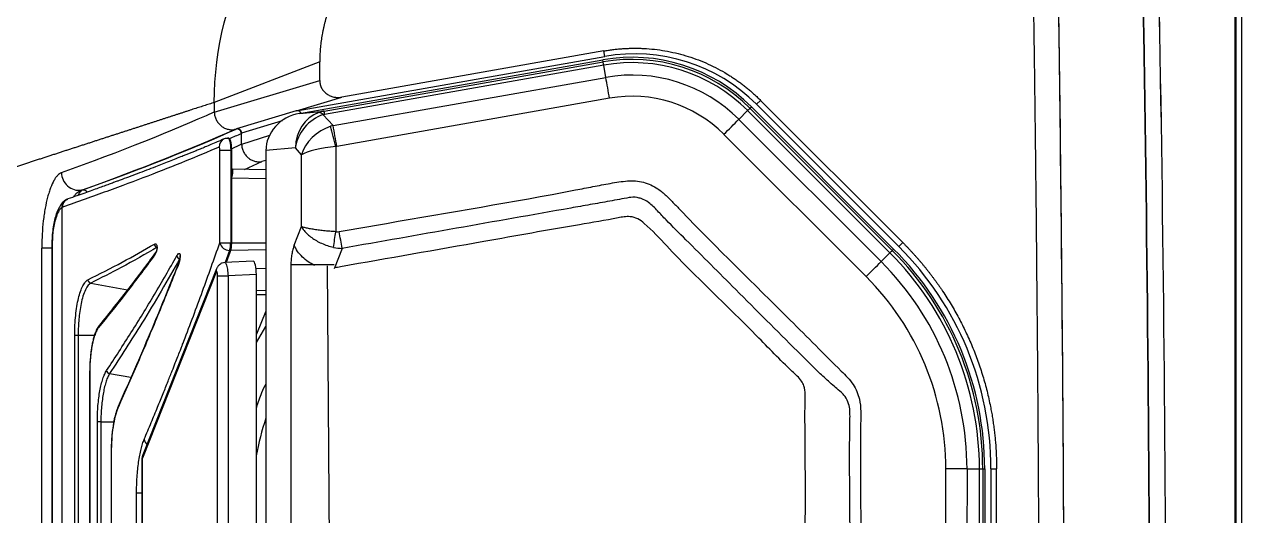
# Model space of a CAD drawing. Extents: x 398 to 508, y 623 to 782.
# Drawn here: x 490.96 to 508.08, y 692.5 to 699.41 of the extents above; entities that cross this region are included whole.
import ezdxf

# ---------------------------------------------------------------- set-up
doc = ezdxf.new("R2010")
doc.units = 0
doc.header["$MEASUREMENT"] = 0
doc.layers.add('GEOMETRY', color=2, linetype='Continuous', lineweight=25)

msp = doc.modelspace()

# ---------------------------------------------------------------- linework, layer by layer
at = {"layer": 'GEOMETRY'}
for p, q in [((508.077, 731.723), (508.077, 646.519)), ((495.117, 698.881), (493.635, 698.31)), ((494.791, 698.192), (499.125, 698.956)), ((494.831, 698.156), (499.095, 698.908)), ((495.117, 698.619), (495.117, 698.882)), ((495.178, 698.188), (499.1, 698.88)), ((499.112, 699.034), (495.426, 698.384)), ((499.1, 698.88), (499.095, 698.908)), ((499.125, 698.956), (499.112, 699.034)), ((499.109, 698.834), (495.186, 698.142)), ((499.139, 698.661), (499.109, 698.834)), ((493.635, 698.171), (495.117, 698.619)), ((495.306, 697.986), (499.139, 698.661)), ((494.791, 698.192), (495.426, 698.384)), ((499.191, 698.368), (495.357, 697.692)), ((493.635, 698.31), (493.635, 698.177)), ((501.009, 698.072), (501.132, 698.196)), ((503.132, 696.196), (501.132, 698.196)), ((501.165, 698.229), (501.185, 698.249)), ((501.165, 698.229), (503.165, 696.229)), ((501.185, 698.249), (503.184, 696.249)), ((501.258, 698.284), (501.314, 698.339)), ((501.258, 698.284), (503.258, 696.284)), ((503.314, 696.34), (501.314, 698.339)), ((494.786, 698.191), (493.949, 697.938)), ((494.591, 698.05), (494.019, 697.878)), ((494.831, 698.156), (495.178, 698.188)), ((495.167, 698.137), (495.306, 697.986)), ((501.009, 698.072), (503.008, 696.072)), ((493.942, 697.936), (493.919, 697.929)), ((494.019, 697.725), (494.019, 697.876)), ((502.798, 695.861), (500.798, 697.861)), ((493.812, 697.806), (493.822, 697.806)), ((493.839, 697.807), (493.825, 697.807)), ((494.411, 697.843), (494.019, 697.719)), ((495.344, 697.689), (495.344, 696.492)), ((493.865, 697.632), (493.713, 697.632)), ((493.713, 696.338), (493.713, 697.632)), ((493.865, 697.632), (493.865, 696.338)), ((493.875, 697.632), (493.865, 697.632)), ((493.875, 697.632), (493.875, 697.301)), ((494.36, 697.632), (494.359, 680.611)), ((494.774, 697.671), (494.36, 697.632)), ((494.86, 697.575), (494.774, 697.671)), ((494.86, 696.564), (494.86, 697.575)), ((494.36, 697.361), (493.891, 697.37)), ((494.059, 697.367), (494.304, 697.477)), ((494.36, 697.494), (494.304, 697.477)), ((493.879, 697.264), (493.874, 697.246)), ((493.875, 697.301), (493.875, 697.265)), ((493.875, 697.265), (493.875, 696.338)), ((494.36, 697.236), (493.875, 697.246)), ((493.887, 697.295), (493.879, 697.264)), ((493.879, 697.289), (493.883, 697.29)), ((493.883, 697.28), (493.881, 697.281)), ((493.885, 697.291), (493.89, 697.293)), ((491.786, 697.079), (491.77, 697.076)), ((491.497, 681.479), (491.497, 696.833)), ((491.578, 696.953), (491.565, 696.947)), ((494.758, 696.302), (494.86, 696.564)), ((493.713, 696.338), (493.865, 696.338)), ((493.865, 696.338), (493.875, 696.338)), ((493.875, 696.338), (494.36, 696.338)), ((503.258, 696.284), (503.314, 696.34)), ((491.209, 681.983), (491.209, 696.259)), ((491.352, 696.259), (491.209, 696.259)), ((491.352, 696.31), (491.352, 682.002)), ((491.357, 696.31), (491.352, 696.31)), ((491.357, 696.31), (491.357, 682.002)), ((493.85, 696.23), (493.789, 696.059)), ((493.851, 696.199), (493.802, 696.06)), ((493.862, 696.23), (493.85, 696.23)), ((493.862, 696.23), (493.851, 696.199)), ((493.862, 696.234), (494.36, 696.242)), ((495.432, 696.258), (495.32, 695.972)), ((503.008, 696.072), (503.132, 696.196)), ((503.165, 696.229), (503.184, 696.249)), ((493.665, 695.972), (492.632, 693.355)), ((494.183, 696.078), (493.781, 696.059)), ((494.36, 695.976), (494.222, 695.972)), ((494.712, 696.025), (494.711, 682.218)), ((495.222, 696.011), (495.323, 682.259)), ((493.659, 695.926), (492.627, 693.309)), ((493.681, 695.872), (493.828, 695.872)), ((493.681, 682.44), (493.681, 695.872)), ((494.226, 695.89), (493.828, 695.872)), ((493.828, 695.872), (493.828, 682.44)), ((494.226, 682.422), (494.226, 695.89)), ((491.898, 695.77), (492.415, 695.677)), ((494.36, 695.66), (494.226, 695.665)), ((494.226, 695.61), (494.36, 695.61)), ((494.36, 695.375), (494.226, 695.054)), ((494.226, 694.933), (494.36, 695.159)), ((491.672, 683.272), (491.672, 695.04)), ((491.672, 695.04), (491.72, 695.04)), ((491.72, 695.04), (491.72, 683.272)), ((491.72, 695.04), (491.952, 695.04)), ((491.882, 694.508), (491.882, 683.804)), ((491.882, 694.508), (491.884, 694.508)), ((491.884, 694.508), (491.884, 683.804)), ((492.163, 694.499), (492.463, 694.449)), ((491.991, 684.478), (491.991, 693.819)), ((492.039, 693.819), (491.991, 693.819)), ((492.039, 693.819), (492.039, 684.478)), ((492.039, 693.819), (492.221, 693.819)), ((492.184, 693.386), (492.184, 684.905)), ((492.186, 693.386), (492.184, 693.386)), ((492.186, 693.386), (492.186, 684.905)), ((492.615, 693.287), (492.615, 685.025)), ((492.619, 693.287), (492.615, 693.287)), ((492.619, 693.287), (492.619, 685.025)), ((492.632, 693.355), (492.622, 693.327)), ((503.918, 685.085), (503.918, 693.157)), ((504.216, 693.157), (504.215, 685.085)), ((504.216, 693.157), (504.391, 693.157)), ((504.39, 685.085), (504.391, 693.157)), ((504.437, 693.157), (504.437, 685.085)), ((504.437, 693.157), (504.465, 693.157)), ((504.465, 693.157), (504.464, 685.085)), ((504.553, 693.157), (504.632, 693.157)), ((504.553, 693.157), (504.553, 685.085)), ((504.632, 685.085), (504.632, 693.157)), ((492.542, 685.496), (492.542, 692.816)), ((492.615, 692.816), (492.542, 692.816))]:
    msp.add_line(p, q, dxfattribs=at)
at = {"layer": 'GEOMETRY', "flags": 128}
msp.add_lwpolyline([(504.216, 693.157), (504.192, 693.157), (504.163, 693.157), (504.129, 693.157), (504.092, 693.157), (504.051, 693.157), (504.008, 693.157), (503.963, 693.157), (503.918, 693.157)], dxfattribs=at)
at = {"layer": 'GEOMETRY'}
for centre, radius, start, end in [((499.507, 696.571), 2.373, 44.9972, 99.9973), ((499.507, 696.571), 2.344, 44.9972, 99.9973), ((492.68, 697.702), 6.527, 9.9832, 10.3926), ((499.546, 696.571), 2.422, 44.9999, 100), ((499.508, 696.571), 2.298, 44.9972, 99.9973), ((499.508, 696.571), 2.123, 44.9972, 99.9973), ((289.094, 661.367), 213.33, 9.98799, 10.06804), ((499.508, 696.571), 1.825, 44.9972, 99.9973), ((495.917, 703.414), 7.378, 314.984, 315.345), ((495.095, 698.069), 0.0994, 43.7071, 85.2192), ((488.758, 697.011), 6.527, 9.9832, 10.3926), ((328.733, 869.992), 243.383, 314.98905, 315.05918), ((493.952, 697.874), 0.0628, 0.5441, 98.6233), ((277.355, 641.694), 225.066, 14.40627, 14.48138), ((285.26, 660.692), 213.33, 9.98799, 10.06804), ((493.823, 697.685), 0.122, 113.0982, 181.5508), ((491.737, 697.325), 0.251, 180.6124, 277.5361), ((491.794, 697.018), 0.0613, 29.4648, 98.1999), ((491.469, 696.702), 0.0662, 163.614, 195.7001), ((219.606, 740.898), 279.291, 350.80585, 350.85142), ((216.444, 647.306), 283.25, 9.95199, 10.00026), ((492.841, 696.321), 0.0482, 181.898, 255.3358), ((493.844, 696.363), 0.133, 190.756, 272.8414), ((493.549, 696.327), 0.316, 342.1206, 2.0114), ((492.842, 696.173), 0.0412, 142.7514, 184.8461), ((493.158, 696.162), 0.0495, 187.0831, 261.6416), ((497.917, 701.414), 7.378, 314.984, 315.345), ((500.093, 693.157), 4.298, 359.9973, 44.9972), ((500.093, 693.157), 4.344, 359.9973, 44.9972), ((500.092, 693.157), 4.373, 359.9973, 44.9972), ((500.131, 693.157), 4.422, 0, 44.9999), ((493.159, 696.024), 0.0342, 148.6076, 187.8045), ((493.75, 695.938), 0.0915, 159.6056, 187.8702), ((330.733, 867.992), 243.383, 314.98905, 315.05918), ((500.093, 693.157), 4.123, 359.9973, 44.9972), ((491.907, 695.817), 0.0482, 181.8651, 258.7126), ((500.093, 693.157), 3.825, 359.9973, 44.9972), ((492.049, 695.149), 0.0407, 141.8555, 185.6949), ((492.171, 694.548), 0.0502, 187.6281, 260.4915), ((492.313, 694.019), 0.0338, 149.8401, 189.1009), ((498.378, 692.576), 4.223, 162.1295, 169.5619), ((492.768, 693.594), 0.12, 189.4131, 229.6014), ((492.74, 693.287), 0.125, 161.36, 180), ((492.701, 693.3), 0.0837, 161.504, 189.1699), ((493.07, 693.135), 0.477, 158.5372, 161.4255), ((492.718, 693.322), 0.0914, 158.6034, 187.8784), ((504.394, 727.179), 34.022, 269.9944, 270.0726)]:
    msp.add_arc(centre, radius, start, end, dxfattribs=at)
for centre, major_axis, ratio, start_param, end_param in [((390.667, 681.053), (104.918, 18.595), 0.051723, 5.993439, 6.080707), ((494.93, 697.64), (0.568, 0.053), 0.920287, 1.660115, 3.056613), ((495.257, 697.671), (0.023, 0.525), 0.919079, 0.37049, 1.611112), ((495.257, 697.671), (0.358, 0.385), 0.863922, 1.007175, 2.247798), ((495.378, 697.682), (0.442, -0.369), 0.813363, 2.551334, 2.707209), ((495.317, 698.029), (0.183, -0.08), 0.455589, 2.539588, 2.695463), ((390.71, 680.807), (105.168, 18.595), 0.051607, 5.993481, 6.080501), ((390.656, 680.796), (105.231, 18.606), 0.051607, 5.993814, 6.081316), ((390.667, 680.735), (105.293, 18.606), 0.051579, 6.073275, 6.081326), ((495.344, 697.575), (0.458, 0.268), 0.746035, 1.306086, 2.476433), ((495.423, 697.488), (0.387, 0.354), 0.96582, 1.076544, 1.146819), ((495.344, 697.575), (0.525, 0.051), 0.214728, 1.549141, 2.719488), ((495.423, 697.488), (-0.149, 0.164), 0.846462, 5.791889, 5.862164), ((494.183, 695.89), (0, 0.188), 0.22766, 4.71364, 6.29379)]:
    msp.add_ellipse(centre, major_axis=major_axis, ratio=ratio, start_param=start_param, end_param=end_param, dxfattribs=at)
for points, knots in [([(507.93, 731.67), (507.93, 731.666), (507.93, 731.663), (507.93, 731.656), (507.93, 731.646), (507.93, 731.621), (507.93, 731.573), (507.93, 731.476), (507.931, 731.282), (507.932, 730.894), (507.934, 730.119), (507.937, 728.567), (507.94, 727.238), (507.946, 724.578), (507.95, 722.806), (507.96, 717.487), (507.966, 713.941), (507.974, 706.85), (507.977, 703.304), (507.981, 696.213), (507.982, 692.667), (507.982, 685.575), (507.981, 682.03), (507.977, 674.938), (507.974, 671.392), (507.966, 664.301), (507.96, 660.755), (507.947, 653.664), (507.939, 650.118), (507.93, 646.572)], [0, 0, 0, 0, 0.000122, 0.000122, 0.000244, 0.000488, 0.000977, 0.001953, 0.003906, 0.007813, 0.015625, 0.03125, 0.0625, 0.0625, 0.125, 0.125, 0.25, 0.25, 0.375, 0.375, 0.5, 0.5, 0.625, 0.625, 0.75, 0.75, 0.875, 0.875, 1, 1, 1, 1]), ([(507.93, 731.67), (507.93, 731.666), (507.93, 731.663), (507.93, 731.656), (507.93, 731.646), (507.93, 731.621), (507.93, 731.573), (507.93, 731.476), (507.931, 731.282), (507.932, 730.894), (507.934, 730.119), (507.937, 728.567), (507.94, 727.238), (507.946, 724.578), (507.95, 722.806), (507.96, 717.487), (507.966, 713.941), (507.974, 706.85), (507.977, 703.304), (507.981, 696.213), (507.982, 692.667), (507.982, 685.575), (507.981, 682.03), (507.977, 674.938), (507.974, 671.392), (507.966, 664.301), (507.96, 660.755), (507.947, 653.664), (507.939, 650.118), (507.93, 646.572)], [0, 0, 0, 0, 0.000122, 0.000122, 0.000244, 0.000488, 0.000977, 0.001953, 0.003906, 0.007813, 0.015625, 0.03125, 0.0625, 0.0625, 0.125, 0.125, 0.25, 0.25, 0.375, 0.375, 0.5, 0.5, 0.625, 0.625, 0.75, 0.75, 0.875, 0.875, 1, 1, 1, 1]), ([(508.003, 646.519), (508.003, 646.547), (508.003, 646.575), (508.003, 646.63), (508.003, 646.713), (508.003, 646.907), (508.003, 647.296), (508.003, 648.072), (508.003, 649.625), (508.003, 650.957), (508.003, 653.619), (508.003, 655.394), (508.002, 660.72), (508.002, 664.27), (508.001, 674.92), (508.001, 682.021), (508.001, 696.221), (508.001, 703.322), (508.002, 713.972), (508.002, 717.522), (508.003, 722.848), (508.003, 724.623), (508.003, 727.285), (508.003, 728.617), (508.003, 730.17), (508.003, 730.946), (508.003, 731.335), (508.003, 731.529), (508.003, 731.612), (508.003, 731.668), (508.003, 731.695), (508.003, 731.723)], [0, 0, 0, 0, 0.000977, 0.000977, 0.001953, 0.003906, 0.007812, 0.015625, 0.03125, 0.0625, 0.0625, 0.125, 0.125, 0.25, 0.25, 0.5, 0.5, 0.75, 0.75, 0.875, 0.875, 0.9375, 0.9375, 0.96875, 0.984375, 0.992187, 0.996094, 0.998047, 0.999023, 0.999023, 1, 1, 1, 1]), ([(508.003, 646.519), (508.003, 646.547), (508.003, 646.575), (508.003, 646.63), (508.003, 646.713), (508.003, 646.907), (508.003, 647.296), (508.003, 648.072), (508.003, 649.625), (508.003, 650.957), (508.003, 653.619), (508.003, 655.394), (508.002, 660.72), (508.002, 664.27), (508.001, 674.92), (508.001, 682.021), (508.001, 696.221), (508.001, 703.322), (508.002, 713.972), (508.002, 717.522), (508.003, 722.848), (508.003, 724.623), (508.003, 727.285), (508.003, 728.617), (508.003, 730.17), (508.003, 730.946), (508.003, 731.335), (508.003, 731.529), (508.003, 731.612), (508.003, 731.668), (508.003, 731.695), (508.003, 731.723)], [0, 0, 0, 0, 0.000977, 0.000977, 0.001953, 0.003906, 0.007812, 0.015625, 0.03125, 0.0625, 0.0625, 0.125, 0.125, 0.25, 0.25, 0.5, 0.5, 0.75, 0.75, 0.875, 0.875, 0.9375, 0.9375, 0.96875, 0.984375, 0.992187, 0.996094, 0.998047, 0.999023, 0.999023, 1, 1, 1, 1]), ([(505.385, 648.481), (505.623, 651.863), (505.829, 655.246), (506.181, 662.014), (506.326, 665.399), (506.557, 672.172), (506.643, 675.559), (506.729, 680.642), (506.75, 682.337), (506.778, 685.726), (506.786, 687.421), (506.786, 692.506), (506.757, 695.896), (506.672, 700.98), (506.636, 702.674), (506.55, 706.063), (506.499, 707.757), (506.326, 712.839), (506.181, 716.226), (505.917, 721.304), (505.822, 722.996), (505.615, 726.38), (505.504, 728.071), (505.385, 729.762)], [0, 0, 0, 0, 0.125, 0.125, 0.25, 0.25, 0.375, 0.375, 0.4375, 0.4375, 0.5, 0.5, 0.625, 0.625, 0.6875, 0.6875, 0.75, 0.75, 0.875, 0.875, 0.9375, 0.9375, 1, 1, 1, 1]), ([(505.385, 729.762), (505.86, 722.998), (506.211, 716.227), (506.557, 706.064), (506.643, 702.674), (506.757, 695.896), (506.786, 692.506), (506.786, 685.726), (506.757, 682.336), (506.643, 675.559), (506.557, 672.172), (506.21, 662.013), (505.861, 655.244), (505.385, 648.481)], [0.222142, 0.222142, 0.222142, 0.222142, 0.737632, 0.737632, 0.995377, 0.995377, 1.253122, 1.253122, 1.510867, 1.510867, 1.768612, 1.768612, 2.284102, 2.284102, 2.284102, 2.284102]), ([(505.557, 648.469), (505.803, 651.851), (506.018, 655.235), (506.385, 662.005), (506.537, 665.391), (506.778, 672.165), (506.868, 675.554), (506.957, 680.638), (506.979, 682.334), (507.009, 685.724), (507.016, 687.42), (507.016, 692.507), (506.987, 695.898), (506.897, 700.984), (506.86, 702.679), (506.77, 706.069), (506.718, 707.764), (506.537, 712.847), (506.385, 716.235), (506.11, 721.314), (506.01, 723.007), (505.795, 726.391), (505.68, 728.083), (505.557, 729.774)], [0, 0, 0, 0, 0.125, 0.125, 0.25, 0.25, 0.375, 0.375, 0.4375, 0.4375, 0.5, 0.5, 0.625, 0.625, 0.6875, 0.6875, 0.75, 0.75, 0.875, 0.875, 0.9375, 0.9375, 1, 1, 1, 1]), ([(505.557, 648.469), (505.803, 651.851), (506.018, 655.235), (506.385, 662.005), (506.537, 665.391), (506.778, 672.165), (506.868, 675.554), (506.987, 682.333), (507.016, 685.725), (507.016, 692.507), (506.987, 695.898), (506.868, 702.679), (506.778, 706.069), (506.537, 712.847), (506.385, 716.235), (506.018, 723.007), (505.803, 726.392), (505.557, 729.774)], [0, 0, 0, 0, 0.258278, 0.258278, 0.516555, 0.516555, 0.774833, 0.774833, 1.033111, 1.033111, 1.291388, 1.291388, 1.549666, 1.549666, 1.807944, 1.807944, 2.066221, 2.066221, 2.066221, 2.066221]), ([(497.092, 701.515), (497.078, 701.507), (497.05, 701.492), (497.007, 701.468), (496.965, 701.444), (496.923, 701.419), (496.881, 701.394), (496.839, 701.369), (496.797, 701.344), (496.756, 701.318), (496.715, 701.292), (496.675, 701.265), (496.634, 701.238), (496.594, 701.211), (496.554, 701.184), (496.515, 701.156), (496.476, 701.128), (496.437, 701.099), (496.398, 701.07), (496.36, 701.041), (496.322, 701.012), (496.285, 700.982), (496.248, 700.952), (496.212, 700.922), (496.175, 700.891), (496.14, 700.86), (496.104, 700.829), (496.069, 700.797), (496.035, 700.765), (496.001, 700.733), (495.967, 700.7), (495.934, 700.667), (495.902, 700.634), (495.87, 700.601), (495.838, 700.567), (495.807, 700.533), (495.777, 700.498), (495.747, 700.463), (495.717, 700.428), (495.689, 700.393), (495.66, 700.357), (495.633, 700.321), (495.606, 700.285), (495.579, 700.249), (495.553, 700.212), (495.528, 700.175), (495.504, 700.137), (495.48, 700.099), (495.457, 700.061), (495.434, 700.023), (495.412, 699.985), (495.391, 699.946), (495.37, 699.906), (495.351, 699.867), (495.332, 699.827), (495.313, 699.787), (495.296, 699.747), (495.279, 699.706), (495.263, 699.665), (495.247, 699.624), (495.233, 699.583), (495.219, 699.541), (495.206, 699.499), (495.194, 699.456), (495.183, 699.414), (495.173, 699.371), (495.163, 699.328), (495.154, 699.284), (495.147, 699.241), (495.14, 699.197), (495.134, 699.153), (495.128, 699.108), (495.124, 699.063), (495.121, 699.018), (495.118, 698.973), (495.117, 698.927), (495.117, 698.897), (495.117, 698.882)], [0, 0, 0, 0, 0.01411, 0.028221, 0.042329, 0.056434, 0.070533, 0.084624, 0.098706, 0.112778, 0.126836, 0.140881, 0.154909, 0.16892, 0.182912, 0.196884, 0.210834, 0.22476, 0.238662, 0.252538, 0.266386, 0.280207, 0.293998, 0.307758, 0.321487, 0.335184, 0.348848, 0.362477, 0.376072, 0.389631, 0.403154, 0.416642, 0.430092, 0.443505, 0.456881, 0.47022, 0.483521, 0.496785, 0.510011, 0.523201, 0.536355, 0.549472, 0.562555, 0.575603, 0.588617, 0.601598, 0.614548, 0.627468, 0.640359, 0.653223, 0.666061, 0.678876, 0.691668, 0.704441, 0.717197, 0.729938, 0.742666, 0.755385, 0.768097, 0.780805, 0.793513, 0.806224, 0.818941, 0.831669, 0.84441, 0.85717, 0.869951, 0.88276, 0.895599, 0.908473, 0.921388, 0.934347, 0.947357, 0.960422, 0.973547, 0.986738, 1, 1, 1, 1]), ([(505.131, 677.571), (505.134, 677.716), (505.139, 678.006), (505.147, 678.441), (505.154, 678.875), (505.161, 679.31), (505.168, 679.744), (505.174, 680.179), (505.18, 680.614), (505.186, 681.048), (505.191, 681.483), (505.196, 681.917), (505.201, 682.352), (505.205, 682.787), (505.209, 683.221), (505.213, 683.656), (505.217, 684.09), (505.22, 684.525), (505.222, 684.96), (505.225, 685.394), (505.227, 685.829), (505.229, 686.264), (505.231, 686.698), (505.232, 687.133), (505.233, 687.568), (505.234, 688.002), (505.234, 688.437), (505.234, 688.871), (505.234, 689.306), (505.234, 689.741), (505.233, 690.175), (505.232, 690.61), (505.231, 691.045), (505.229, 691.479), (505.228, 691.914), (505.226, 692.349), (505.223, 692.783), (505.221, 693.218), (505.218, 693.653), (505.215, 694.087), (505.212, 694.522), (505.208, 694.957), (505.204, 695.391), (505.2, 695.826), (505.196, 696.261), (505.192, 696.695), (505.187, 697.13), (505.182, 697.565), (505.177, 697.999), (505.172, 698.434), (505.166, 698.868), (505.16, 699.303), (505.154, 699.738), (505.148, 700.172), (505.144, 700.462), (505.142, 700.607)], [0, 0, 0, 0, 0.018868, 0.037735, 0.056602, 0.07547, 0.094337, 0.113204, 0.132072, 0.150939, 0.169806, 0.188674, 0.207541, 0.226408, 0.245275, 0.264143, 0.28301, 0.301877, 0.320745, 0.339612, 0.358479, 0.377347, 0.396214, 0.415082, 0.43395, 0.452817, 0.471685, 0.490553, 0.50942, 0.528288, 0.547156, 0.566024, 0.584892, 0.60376, 0.622628, 0.641496, 0.660365, 0.679233, 0.698101, 0.71697, 0.735838, 0.754706, 0.773575, 0.792444, 0.811312, 0.830181, 0.849049, 0.867918, 0.886787, 0.905656, 0.924525, 0.943393, 0.962262, 0.981131, 1, 1, 1, 1]), ([(505.522, 679.9), (505.524, 680.058), (505.529, 680.374), (505.535, 680.849), (505.541, 681.326), (505.547, 681.806), (505.552, 682.287), (505.557, 682.77), (505.562, 683.255), (505.566, 683.743), (505.57, 684.232), (505.573, 684.723), (505.576, 685.216), (505.579, 685.711), (505.581, 686.208), (505.583, 686.707), (505.584, 687.208), (505.585, 687.712), (505.586, 688.217), (505.586, 688.724), (505.586, 689.233), (505.585, 689.744), (505.584, 690.449), (505.581, 691.354), (505.576, 692.461), (505.57, 693.583), (505.561, 694.719), (505.551, 695.87), (505.539, 697.035), (505.525, 698.215), (505.509, 699.409), (505.498, 700.209), (505.492, 700.612)], [0, 0, 0, 0, 0.022853, 0.045801, 0.068844, 0.091984, 0.115218, 0.138549, 0.161975, 0.185497, 0.209114, 0.232828, 0.256637, 0.280541, 0.304542, 0.328638, 0.35283, 0.377117, 0.401501, 0.42598, 0.450555, 0.475226, 0.499993, 0.552759, 0.606222, 0.660382, 0.71524, 0.770796, 0.82705, 0.884002, 0.941652, 1, 1, 1, 1]), ([(505.522, 679.9), (505.547, 681.553), (505.564, 683.243), (505.58, 685.832), (505.583, 686.704), (505.586, 688.026), (505.586, 688.468), (505.586, 689.136), (505.586, 689.359), (505.585, 689.695), (505.585, 689.807), (505.585, 689.975), (505.585, 690.031), (505.585, 690.116), (505.585, 690.144), (505.585, 690.186), (505.585, 690.2), (505.584, 690.221), (505.584, 690.228), (505.584, 690.238), (505.584, 690.242), (505.584, 690.249), (505.584, 690.253), (505.577, 693.513), (505.546, 696.965), (505.492, 700.612)], [0, 0, 0, 0, 0.25, 0.25, 0.375, 0.375, 0.4375, 0.4375, 0.46875, 0.46875, 0.484375, 0.484375, 0.492188, 0.492188, 0.496094, 0.496094, 0.498047, 0.498047, 0.499023, 0.499023, 0.499512, 0.499512, 0.5, 0.5, 1, 1, 1, 1]), ([(499.112, 699.034), (499.122, 699.035), (499.143, 699.039), (499.174, 699.044), (499.205, 699.048), (499.237, 699.053), (499.268, 699.056), (499.3, 699.06), (499.331, 699.062), (499.362, 699.065), (499.394, 699.067), (499.425, 699.069), (499.457, 699.07), (499.488, 699.071), (499.52, 699.072), (499.551, 699.072), (499.583, 699.071), (499.614, 699.071), (499.646, 699.07), (499.678, 699.068), (499.749, 699.064), (499.859, 699.053), (500.007, 699.03), (500.154, 698.998), (500.298, 698.957), (500.44, 698.908), (500.579, 698.85), (500.713, 698.784), (500.818, 698.725), (500.894, 698.677), (500.945, 698.644), (500.994, 698.61), (501.042, 698.575), (501.09, 698.538), (501.137, 698.501), (501.182, 698.462), (501.227, 698.422), (501.271, 698.381), (501.3, 698.353), (501.314, 698.339)], [0, 0, 0, 0, 0.013217, 0.026415, 0.039597, 0.052765, 0.06592, 0.079066, 0.092204, 0.105337, 0.118465, 0.131593, 0.14472, 0.157851, 0.170986, 0.184129, 0.19728, 0.210443, 0.223619, 0.23681, 0.250019, 0.312685, 0.375086, 0.43745, 0.500002, 0.562658, 0.625056, 0.687423, 0.749985, 0.775082, 0.80012, 0.825112, 0.850073, 0.875018, 0.899961, 0.924916, 0.949898, 0.974921, 1, 1, 1, 1]), ([(495.117, 698.619), (495.117, 698.615), (495.117, 698.609), (495.118, 698.598), (495.119, 698.588), (495.12, 698.578), (495.122, 698.569), (495.124, 698.559), (495.127, 698.549), (495.131, 698.54), (495.134, 698.53), (495.138, 698.521), (495.15, 698.499), (495.172, 698.465), (495.214, 698.428), (495.262, 698.4), (495.305, 698.387), (495.338, 698.381), (495.36, 698.379), (495.382, 698.379), (495.404, 698.38), (495.419, 698.383), (495.426, 698.384)], [0, 0, 0, 0, 0.023164, 0.046124, 0.068922, 0.091602, 0.114209, 0.136788, 0.159385, 0.182044, 0.20481, 0.227727, 0.250838, 0.374571, 0.500222, 0.623849, 0.749741, 0.799687, 0.84939, 0.899146, 0.949252, 1, 1, 1, 1]), ([(493.635, 698.31), (493.623, 698.306), (493.599, 698.298), (493.562, 698.286), (493.525, 698.274), (493.488, 698.262), (493.45, 698.25), (493.412, 698.238), (493.373, 698.225), (493.335, 698.213), (493.296, 698.2), (493.256, 698.187), (493.216, 698.174), (493.176, 698.161), (493.136, 698.148), (493.095, 698.135), (493.054, 698.121), (493.013, 698.108), (492.971, 698.094), (492.929, 698.081), (492.886, 698.067), (492.843, 698.053), (492.8, 698.039), (492.757, 698.025), (492.713, 698.01), (492.669, 697.996), (492.624, 697.982), (492.579, 697.967), (492.534, 697.952), (492.489, 697.938), (492.443, 697.923), (492.397, 697.908), (492.35, 697.893), (492.303, 697.877), (492.256, 697.862), (492.208, 697.847), (492.16, 697.831), (492.112, 697.815), (492.064, 697.8), (492.015, 697.784), (491.965, 697.768), (491.916, 697.752), (491.866, 697.735), (491.816, 697.719), (491.765, 697.703), (491.714, 697.686), (491.663, 697.669), (491.611, 697.653), (491.559, 697.636), (491.507, 697.619), (491.454, 697.602), (491.401, 697.584), (491.348, 697.567), (491.294, 697.55), (491.24, 697.532), (491.186, 697.514), (491.131, 697.497), (491.076, 697.479), (491.021, 697.461), (490.965, 697.443), (490.909, 697.424), (490.853, 697.406), (490.796, 697.388), (490.739, 697.369), (490.682, 697.35), (490.624, 697.332), (490.566, 697.313), (490.507, 697.294), (490.449, 697.275), (490.389, 697.256), (490.33, 697.236), (490.27, 697.217), (490.21, 697.197), (490.15, 697.178), (490.089, 697.158), (490.028, 697.138), (489.966, 697.118), (489.905, 697.098), (489.842, 697.078), (489.78, 697.058), (489.717, 697.037), (489.654, 697.017), (489.59, 696.996), (489.527, 696.975), (489.462, 696.954), (489.398, 696.933), (489.355, 696.919), (489.333, 696.912)], [0, 0, 0, 0, 0.01166, 0.023323, 0.034988, 0.046655, 0.058325, 0.069998, 0.081672, 0.093349, 0.105029, 0.116711, 0.128395, 0.140082, 0.151771, 0.163462, 0.175156, 0.186853, 0.198551, 0.210253, 0.221956, 0.233663, 0.245371, 0.257082, 0.268796, 0.280512, 0.292231, 0.303952, 0.315675, 0.327401, 0.339129, 0.35086, 0.362594, 0.37433, 0.386068, 0.397809, 0.409552, 0.421298, 0.433047, 0.444798, 0.456551, 0.468307, 0.480065, 0.491827, 0.50359, 0.515356, 0.527125, 0.538896, 0.55067, 0.562446, 0.574225, 0.586007, 0.597791, 0.609577, 0.621366, 0.633158, 0.644952, 0.656749, 0.668549, 0.680351, 0.692156, 0.703963, 0.715773, 0.727585, 0.7394, 0.751218, 0.763038, 0.774861, 0.786687, 0.798515, 0.810346, 0.822179, 0.834015, 0.845854, 0.857696, 0.86954, 0.881386, 0.893236, 0.905088, 0.916942, 0.9288, 0.94066, 0.952522, 0.964388, 0.976256, 0.988127, 1, 1, 1, 1]), ([(493.635, 698.171), (493.636, 698.153), (493.638, 698.136), (493.647, 698.101), (493.653, 698.084), (493.669, 698.052), (493.678, 698.037), (493.695, 698.016), (493.7, 698.009), (493.713, 697.996), (493.725, 697.984), (493.739, 697.973), (493.754, 697.963), (493.761, 697.959), (493.784, 697.946), (493.8, 697.94), (493.825, 697.933), (493.834, 697.931), (493.851, 697.928), (493.859, 697.927), (493.876, 697.926), (493.885, 697.926), (493.898, 697.926), (493.902, 697.926), (493.91, 697.927), (493.915, 697.928), (493.919, 697.929)], [0, 0, 0, 0, 0.125, 0.125, 0.25, 0.25, 0.375, 0.375, 0.4375, 0.4375, 0.5, 0.5625, 0.5625, 0.625, 0.625, 0.75, 0.75, 0.8125, 0.8125, 0.875, 0.875, 0.9375, 0.9375, 0.96875, 0.96875, 1, 1, 1, 1]), ([(494.853, 698.16), (494.852, 698.163), (494.848, 698.171), (494.835, 698.182), (494.816, 698.191), (494.799, 698.193), (494.789, 698.191), (494.786, 698.191)], [0, 0, 0, 0, 0.110285, 0.355617, 0.614459, 0.894591, 1, 1, 1, 1]), ([(494.019, 697.878), (494.019, 697.882), (494.018, 697.886), (494.016, 697.895), (494.014, 697.899), (494.009, 697.911), (494.003, 697.918), (493.993, 697.927), (493.99, 697.929), (493.982, 697.933), (493.978, 697.935), (493.966, 697.939), (493.957, 697.94), (493.949, 697.938)], [0, 0, 0, 0, 0.125, 0.125, 0.25, 0.25, 0.5, 0.5, 0.625, 0.625, 0.75, 0.75, 1, 1, 1, 1]), ([(493.702, 697.681), (493.546, 697.616), (493.235, 697.484), (492.707, 697.276), (492.135, 697.061), (491.713, 696.911), (491.502, 696.836)], [0, 0, 0, 0, 0.248503, 0.497997, 0.748504, 1, 1, 1, 1]), ([(493.775, 697.797), (493.743, 697.783), (493.681, 697.756), (493.591, 697.718), (493.511, 697.685), (493.442, 697.656), (493.383, 697.632), (493.331, 697.611), (493.283, 697.591), (493.234, 697.572), (493.14, 697.534), (492.999, 697.478), (492.83, 697.413), (492.681, 697.355), (492.555, 697.308), (492.431, 697.261), (492.336, 697.226), (492.265, 697.2), (492.214, 697.181), (492.153, 697.159), (492.082, 697.133), (492.002, 697.104), (491.911, 697.071), (491.81, 697.035), (491.698, 696.995), (491.619, 696.967), (491.578, 696.953)], [0, 0, 0, 0, 0.053664, 0.101413, 0.143249, 0.179171, 0.209178, 0.23356, 0.257399, 0.281533, 0.305961, 0.394993, 0.484368, 0.541243, 0.598106, 0.652624, 0.703057, 0.720802, 0.742255, 0.767681, 0.797078, 0.830448, 0.867089, 0.907561, 0.951865, 1, 1, 1, 1]), ([(493.713, 697.632), (493.712, 697.639), (493.712, 697.655), (493.709, 697.672), (493.705, 697.681), (493.703, 697.681), (493.702, 697.681)], [0, 0, 0, 0, 0.279781, 0.559368, 0.779698, 1, 1, 1, 1]), ([(493.831, 697.804), (493.822, 697.805), (493.803, 697.806), (493.785, 697.8), (493.775, 697.797)], [0, 0, 0, 0, 0.49324, 1, 1, 1, 1]), ([(493.825, 697.806), (493.827, 697.806), (493.829, 697.807), (493.831, 697.805), (493.831, 697.805)], [0, 0, 0, 0, 0.859994, 1, 1, 1, 1]), ([(493.831, 697.805), (493.833, 697.803), (493.839, 697.798), (493.846, 697.783), (493.853, 697.762), (493.858, 697.734), (493.863, 697.703), (493.865, 697.668), (493.865, 697.644), (493.865, 697.632)], [0, 0, 0, 0, 0.1310464, 0.275872, 0.4206976, 0.5655232, 0.7103488, 0.8551744, 1, 1, 1, 1]), ([(493.839, 697.805), (493.842, 697.805), (493.846, 697.805), (493.852, 697.797), (493.858, 697.783), (493.864, 697.761), (493.868, 697.733), (493.872, 697.701), (493.874, 697.667), (493.875, 697.643), (493.875, 697.632)], [0, 0, 0, 0, 0.117254, 0.208705, 0.348362, 0.4724, 0.610445, 0.744388, 0.874238, 1, 1, 1, 1]), ([(493.874, 697.658), (493.875, 697.659), (493.9, 697.67), (493.949, 697.692), (493.995, 697.714), (494.019, 697.725)], [0, 0, 0, 0, 0.02226, 0.504707, 1, 1, 1, 1]), ([(494.019, 697.719), (494.02, 697.701), (494.022, 697.684), (494.031, 697.649), (494.037, 697.632), (494.053, 697.6), (494.062, 697.585), (494.079, 697.564), (494.085, 697.557), (494.097, 697.544), (494.11, 697.532), (494.124, 697.521), (494.138, 697.511), (494.146, 697.507), (494.169, 697.494), (494.185, 697.488), (494.21, 697.481), (494.219, 697.479), (494.236, 697.476), (494.244, 697.475), (494.261, 697.474), (494.27, 697.474), (494.282, 697.474), (494.287, 697.475), (494.295, 697.476), (494.299, 697.476), (494.304, 697.477)], [0, 0, 0, 0, 0.125, 0.125, 0.25, 0.25, 0.375, 0.375, 0.4375, 0.4375, 0.5, 0.5625, 0.5625, 0.625, 0.625, 0.75, 0.75, 0.8125, 0.8125, 0.875, 0.875, 0.9375, 0.9375, 0.96875, 0.96875, 1, 1, 1, 1]), ([(491.486, 697.322), (491.468, 697.316), (491.45, 697.303), (491.424, 697.275), (491.415, 697.265), (491.402, 697.247), (491.398, 697.24), (491.389, 697.227), (491.385, 697.22), (491.364, 697.183), (491.348, 697.148), (491.326, 697.09), (491.319, 697.069), (491.305, 697.025), (491.298, 697.001), (491.279, 696.929), (491.267, 696.877), (491.252, 696.794), (491.247, 696.766), (491.241, 696.721), (491.239, 696.707), (491.235, 696.676), (491.233, 696.661), (491.224, 696.585), (491.219, 696.522), (491.213, 696.425), (491.212, 696.392), (491.21, 696.326), (491.209, 696.293), (491.209, 696.259)], [0, 0, 0, 0, 0.125, 0.125, 0.1875, 0.1875, 0.21875, 0.21875, 0.25, 0.25, 0.375, 0.375, 0.4375, 0.4375, 0.5, 0.5, 0.625, 0.625, 0.6875, 0.6875, 0.71875, 0.71875, 0.75, 0.75, 0.875, 0.875, 0.9375, 0.9375, 1, 1, 1, 1]), ([(493.887, 697.295), (493.885, 697.295), (493.881, 697.295), (493.877, 697.297), (493.874, 697.299), (493.875, 697.301), (493.875, 697.301)], [0, 0, 0, 0, 0.240883, 0.499993, 0.759107, 1, 1, 1, 1]), ([(493.874, 697.246), (493.874, 697.249), (493.874, 697.256), (493.875, 697.262), (493.875, 697.265)], [0, 0, 0, 0, 0.561357, 1, 1, 1, 1]), ([(493.879, 697.264), (493.878, 697.264), (493.877, 697.264), (493.875, 697.264), (493.874, 697.265), (493.875, 697.265), (493.875, 697.265)], [0, 0, 0, 0, 0.240927, 0.50006, 0.759156, 1, 1, 1, 1]), ([(495.39, 696.493), (495.612, 696.532), (496.72, 696.728), (497.911, 696.924), (498.957, 697.126), (499.2, 697.173), (499.4, 697.206), (499.557, 697.21), (499.667, 697.19), (499.773, 697.153), (499.883, 697.092), (499.99, 697.001), (500.096, 696.891), (500.665, 696.295), (501.465, 695.525), (502.237, 694.74), (502.538, 694.445), (502.616, 694.35), (502.671, 694.246), (502.713, 694.119), (502.725, 693.966), (502.712, 693.474), (502.729, 692.234), (502.714, 689.898), (502.73, 687.36), (502.709, 685.531), (502.726, 684.76), (502.734, 684.469), (502.728, 684.236), (502.696, 684.064), (502.652, 683.956), (502.59, 683.857), (502.427, 683.681), (502.035, 683.302), (501.678, 682.942), (501.435, 682.696)], [0, 0, 0, 0, 0.03273, 0.163648, 0.175653, 0.187658, 0.199644, 0.205049, 0.210454, 0.215858, 0.221261, 0.228663, 0.236112, 0.243565, 0.348466, 0.397583, 0.403718, 0.409824, 0.415316, 0.420808, 0.42913, 0.437515, 0.492348, 0.609476, 0.777448, 0.861434, 0.875538, 0.889641, 0.903702, 0.909359, 0.915018, 0.920634, 0.926263, 0.949783, 1, 1, 1, 1]), ([(491.77, 697.076), (491.761, 697.073), (491.743, 697.066), (491.716, 697.047), (491.688, 697.022), (491.668, 697), (491.656, 696.983), (491.654, 696.979)], [0, 0, 0, 0, 0.22502, 0.468152, 0.686083, 0.936914, 1, 1, 1, 1]), ([(491.786, 697.079), (491.78, 697.077), (491.77, 697.072), (491.753, 697.057), (491.737, 697.037), (491.724, 697.018), (491.718, 697.005), (491.716, 697.001)], [0, 0, 0, 0, 0.214816, 0.446944, 0.696402, 0.920648, 1, 1, 1, 1]), ([(491.567, 696.948), (491.55, 696.939), (491.516, 696.92), (491.474, 696.871), (491.436, 696.806), (491.416, 696.75), (491.406, 696.721)], [0, 0, 0, 0, 0.217072, 0.456889, 0.718098, 1, 1, 1, 1]), ([(491.497, 696.833), (491.487, 696.827), (491.468, 696.815), (491.437, 696.769), (491.417, 696.716), (491.406, 696.684)], [0, 0, 0, 0, 0.280482, 0.560569, 1, 1, 1, 1]), ([(491.497, 696.833), (491.498, 696.849), (491.499, 696.873), (491.513, 696.902), (491.528, 696.922), (491.545, 696.937), (491.559, 696.944), (491.565, 696.947)], [0, 0, 0, 0, 0.323925, 0.498405, 0.67662, 0.854834, 1, 1, 1, 1]), ([(491.502, 696.836), (491.501, 696.835), (491.499, 696.835), (491.497, 696.834), (491.497, 696.833)], [0, 0, 0, 0, 0.56, 1, 1, 1, 1]), ([(491.502, 696.836), (491.503, 696.851), (491.505, 696.875), (491.519, 696.904), (491.534, 696.924), (491.553, 696.94), (491.568, 696.95), (491.577, 696.952), (491.578, 696.952)], [0, 0, 0, 0, 0.306447, 0.471483, 0.640044, 0.808604, 0.97364, 1, 1, 1, 1]), ([(501.266, 682.865), (501.266, 682.865), (501.425, 683.024), (501.728, 683.336), (502.099, 683.679), (502.291, 683.906), (502.37, 683.961), (502.421, 683.983), (502.475, 684.03), (502.53, 684.106), (502.575, 684.229), (502.593, 684.408), (502.592, 684.622), (502.575, 684.836), (502.563, 685.21), (502.574, 685.974), (502.56, 688.515), (502.588, 691.198), (502.562, 693.454), (502.572, 693.897), (502.57, 694), (502.547, 694.105), (502.5, 694.185), (502.409, 694.27), (502.287, 694.37), (502.133, 694.515), (501.981, 694.663), (501.592, 695.051), (501.019, 695.623), (500.408, 696.241), (500.035, 696.604), (499.867, 696.785), (499.759, 696.898), (499.664, 696.95), (499.58, 696.975), (499.522, 696.98), (499.384, 696.958), (499.193, 696.92), (498.919, 696.873), (497.665, 696.651), (496.503, 696.446), (495.432, 696.258)], [0, 0, 0, 0, 0, 0.03351, 0.064598, 0.075502, 0.077238, 0.079027, 0.084361, 0.08772, 0.093111, 0.103638, 0.114249, 0.124957, 0.135615, 0.170011, 0.238803, 0.51397, 0.56964, 0.574792, 0.579934, 0.584977, 0.590628, 0.593433, 0.603874, 0.614365, 0.624915, 0.635437, 0.696264, 0.745422, 0.764916, 0.773628, 0.782303, 0.788055, 0.789461, 0.795352, 0.79655, 0.810366, 0.824205, 0.838045, 1, 1, 1, 1]), ([(491.406, 696.721), (491.398, 696.693), (491.382, 696.636), (491.365, 696.535), (491.354, 696.425), (491.352, 696.349), (491.352, 696.31)], [0, 0, 0, 0, 0.250982, 0.500885, 0.750013, 1, 1, 1, 1]), ([(491.406, 696.684), (491.398, 696.656), (491.382, 696.599), (491.367, 696.501), (491.358, 696.403), (491.357, 696.341), (491.357, 696.31)], [0, 0, 0, 0, 0.280004, 0.559321, 0.77951, 1, 1, 1, 1]), ([(500.942, 682.896), (501.062, 683.016), (501.344, 683.295), (501.641, 683.608), (501.858, 683.807), (501.92, 683.888), (501.939, 683.988), (501.941, 684.347), (501.939, 684.989), (501.94, 686.225), (501.941, 688.424), (501.934, 690.981), (501.948, 693.075), (501.936, 693.956), (501.944, 694.205), (501.933, 694.312), (501.891, 694.401), (501.829, 694.465), (501.609, 694.666), (501.014, 695.294), (500.293, 695.959), (499.769, 696.54), (499.592, 696.68), (499.489, 696.708), (499.394, 696.703), (499.158, 696.657), (498.501, 696.547), (497.201, 696.313), (496.053, 696.113), (495.353, 695.989), (495.325, 695.984)], [0, 0, 0, 0, 0.0261407, 0.0610806, 0.0663651, 0.0715423, 0.076551, 0.0816248, 0.1269313, 0.175318, 0.2720915, 0.4656385, 0.5690007, 0.5948413, 0.6011565, 0.6073862, 0.6111996, 0.6160595, 0.6209574, 0.6572882, 0.7490195, 0.7719535, 0.7777151, 0.7834748, 0.7878375, 0.7922391, 0.8205203, 0.8905066, 0.9956432, 1, 1, 1, 1]), ([(494.86, 696.564), (494.86, 696.564), (494.87, 696.545), (494.894, 696.509), (494.943, 696.457), (495.001, 696.409), (495.069, 696.366), (495.143, 696.328), (495.224, 696.296), (495.28, 696.281), (495.309, 696.273)], [0, 0, 0, 0, 0.001602, 0.1506, 0.294628, 0.438651, 0.577276, 0.715894, 0.85795, 1, 1, 1, 1]), ([(495.344, 696.492), (495.315, 696.494), (495.256, 696.498), (495.172, 696.506), (495.093, 696.515), (495.02, 696.526), (494.956, 696.538), (494.901, 696.55), (494.872, 696.559), (494.86, 696.564), (494.86, 696.564)], [0, 0, 0, 0, 0.14205, 0.284106, 0.422724, 0.561349, 0.705372, 0.8494, 0.998398, 1, 1, 1, 1]), ([(495.344, 696.492), (495.345, 696.492), (495.36, 696.49), (495.376, 696.491), (495.39, 696.493)], [0, 0, 0, 0, 0.053813, 1, 1, 1, 1]), ([(491.859, 695.816), (492.022, 695.898), (492.348, 696.063), (492.644, 696.234), (492.792, 696.319)], [0, 0, 0, 0, 0.49866, 1, 1, 1, 1]), ([(492.649, 693.574), (492.683, 693.653), (492.746, 693.804), (492.835, 694.019), (492.913, 694.212), (492.982, 694.383), (493.039, 694.525), (493.085, 694.642), (493.121, 694.734), (493.15, 694.808), (493.172, 694.866), (493.188, 694.907), (493.199, 694.934), (493.204, 694.948), (493.206, 694.953), (493.207, 694.955), (493.207, 694.956), (493.207, 694.956), (493.207, 694.956), (493.207, 694.956), (493.207, 694.956), (493.297, 695.189), (493.47, 695.65), (493.632, 696.11), (493.713, 696.338)], [0, 0, 0, 0, 0.085655, 0.163387, 0.233195, 0.29508, 0.349042, 0.387957, 0.421371, 0.449282, 0.468475, 0.483786, 0.494048, 0.49761, 0.498993, 0.499566, 0.499811, 0.499918, 0.499964, 0.499985, 0.499994, 0.500001, 0.752588, 1, 1, 1, 1]), ([(492.792, 696.319), (492.799, 696.322), (492.81, 696.325), (492.822, 696.312), (492.827, 696.298), (492.829, 696.286), (492.83, 696.277), (492.83, 696.267), (492.829, 696.253), (492.826, 696.23), (492.817, 696.196), (492.807, 696.18), (492.801, 696.17)], [0, 0, 0, 0, 0.247982, 0.372618, 0.441338, 0.470631, 0.498637, 0.526731, 0.555977, 0.62457, 0.749679, 1, 1, 1, 1]), ([(493.875, 696.338), (493.875, 696.328), (493.874, 696.307), (493.872, 696.278), (493.868, 696.25), (493.864, 696.237), (493.862, 696.23)], [0, 0, 0, 0, 0.230802, 0.474396, 0.730793, 1, 1, 1, 1]), ([(503.314, 696.34), (503.324, 696.33), (503.343, 696.31), (503.373, 696.279), (503.402, 696.249), (503.431, 696.218), (503.459, 696.187), (503.487, 696.156), (503.515, 696.125), (503.543, 696.093), (503.57, 696.061), (503.597, 696.029), (503.624, 695.996), (503.65, 695.963), (503.676, 695.931), (503.702, 695.897), (503.727, 695.864), (503.752, 695.83), (503.777, 695.796), (503.802, 695.762), (503.826, 695.727), (503.85, 695.693), (503.907, 695.608), (503.993, 695.472), (504.102, 695.28), (504.201, 695.082), (504.291, 694.88), (504.371, 694.674), (504.44, 694.464), (504.499, 694.251), (504.537, 694.081), (504.561, 693.956), (504.574, 693.877), (504.586, 693.797), (504.597, 693.718), (504.606, 693.638), (504.614, 693.558), (504.621, 693.478), (504.626, 693.398), (504.629, 693.318), (504.631, 693.237), (504.632, 693.184), (504.632, 693.157)], [0, 0, 0, 0, 0.011926, 0.023843, 0.035753, 0.047656, 0.059554, 0.071447, 0.083337, 0.095224, 0.10711, 0.118996, 0.130882, 0.14277, 0.154661, 0.166556, 0.178455, 0.190361, 0.202273, 0.214194, 0.226123, 0.238063, 0.250013, 0.312537, 0.374942, 0.43738, 0.500001, 0.562618, 0.625054, 0.687461, 0.749989, 0.772793, 0.795561, 0.818299, 0.841014, 0.863714, 0.886406, 0.909097, 0.931795, 0.954506, 0.977239, 1, 1, 1, 1]), ([(492.832, 696.273), (492.666, 696.178), (492.369, 696.007), (492.042, 695.843), (491.898, 695.77)], [0, 0, 0, 0, 0.56, 1, 1, 1, 1]), ([(492.801, 696.17), (492.659, 695.979), (492.405, 695.64), (492.129, 695.296), (492.008, 695.145)], [0, 0, 0, 0, 0.559999, 1, 1, 1, 1]), ([(492.809, 696.198), (492.686, 696.034), (492.434, 695.694), (492.158, 695.351), (492.017, 695.174)], [0, 0, 0, 0, 0.484374, 1, 1, 1, 1]), ([(492.121, 694.542), (492.236, 694.718), (492.468, 695.072), (492.797, 695.61), (493.005, 695.973), (493.109, 696.156)], [0, 0, 0, 0, 0.328622, 0.66197, 1, 1, 1, 1]), ([(492.829, 696.272), (492.829, 696.271), (492.829, 696.268), (492.829, 696.262), (492.828, 696.251), (492.826, 696.237), (492.819, 696.215), (492.813, 696.205), (492.809, 696.198)], [0, 0, 0, 0, 0.01466, 0.060619, 0.11283, 0.256702, 0.471062, 1, 1, 1, 1]), ([(492.827, 696.287), (492.827, 696.287), (492.827, 696.287), (492.828, 696.284), (492.828, 696.28), (492.828, 696.276), (492.828, 696.273), (492.829, 696.272)], [0, 0, 0, 0, 0.322701, 0.594866, 0.716662, 0.835566, 1, 1, 1, 1]), ([(493.109, 696.156), (493.117, 696.168), (493.128, 696.185), (493.142, 696.19), (493.149, 696.185), (493.152, 696.176), (493.154, 696.167), (493.154, 696.157), (493.154, 696.139), (493.151, 696.111), (493.141, 696.065), (493.132, 696.038), (493.125, 696.019)], [0, 0, 0, 0, 0.24929, 0.374204, 0.446178, 0.474268, 0.499703, 0.525478, 0.553385, 0.625455, 0.750396, 1, 1, 1, 1]), ([(493.152, 696.157), (493.152, 696.156), (493.152, 696.149), (493.151, 696.131), (493.151, 696.114)], [0, 0, 0, 0, 0.017201, 1, 1, 1, 1]), ([(493.153, 696.163), (493.153, 696.163), (493.152, 696.163), (493.153, 696.162), (493.153, 696.16), (493.153, 696.158), (493.153, 696.156), (493.153, 696.152), (493.154, 696.148), (493.154, 696.146), (493.154, 696.146)], [0, 0, 0, 0, 0.111281, 0.299396, 0.398409, 0.502435, 0.609313, 0.723203, 0.987869, 1, 1, 1, 1]), ([(494.758, 696.302), (494.752, 696.283), (494.738, 696.244), (494.723, 696.175), (494.714, 696.102), (494.712, 696.05), (494.712, 696.025)], [0, 0, 0, 0, 0.252343, 0.500481, 0.752579, 1, 1, 1, 1]), ([(495.043, 696.018), (495.013, 696.035), (494.951, 696.069), (494.87, 696.137), (494.8, 696.216), (494.772, 696.273), (494.758, 696.302)], [0, 0, 0, 0, 0.225226, 0.471675, 0.732806, 1, 1, 1, 1]), ([(495.309, 696.273), (495.311, 696.273), (495.351, 696.263), (495.393, 696.26), (495.432, 696.258)], [0, 0, 0, 0, 0.0551629, 1, 1, 1, 1]), ([(493.151, 696.114), (492.977, 695.81), (492.666, 695.269), (492.316, 694.734), (492.163, 694.499)], [0, 0, 0, 0, 0.56, 1, 1, 1, 1]), ([(493.125, 696.019), (493.036, 695.797), (492.859, 695.356), (492.577, 694.687), (492.38, 694.24), (492.28, 694.014)], [0, 0, 0, 0, 0.3333356, 0.6626417, 1, 1, 1, 1]), ([(493.126, 696.035), (492.998, 695.714), (492.731, 695.05), (492.436, 694.382), (492.284, 694.036)], [0, 0, 0, 0, 0.482778, 1, 1, 1, 1]), ([(493.152, 696.128), (493.15, 696.113), (493.144, 696.079), (493.135, 696.055), (493.13, 696.042)], [0, 0, 0, 0, 0.451715, 1, 1, 1, 1]), ([(493.782, 696.058), (493.77, 696.057), (493.745, 696.054), (493.711, 696.034), (493.681, 696.006), (493.67, 695.982), (493.664, 695.97)], [0, 0, 0, 0, 0.245095, 0.499103, 0.753821, 1, 1, 1, 1]), ([(493.781, 696.058), (493.781, 696.059), (493.784, 696.061), (493.792, 696.054), (493.802, 696.036), (493.811, 696.006), (493.819, 695.966), (493.825, 695.921), (493.827, 695.888), (493.828, 695.872)], [0, 0, 0, 0, 0.018558, 0.182132, 0.345706, 0.509279, 0.672853, 0.836426, 1, 1, 1, 1]), ([(495.321, 696.025), (495.301, 696.025), (495.25, 696.025), (495.166, 696.025), (495.074, 696.025), (494.986, 696.025), (494.904, 696.025), (494.831, 696.025), (494.762, 696.025), (494.73, 696.025), (494.712, 696.025)], [0, 0, 0, 0, 0.0857335, 0.210743, 0.3357525, 0.460762, 0.5857716, 0.7107811, 0.8357906, 1, 1, 1, 1]), ([(491.672, 695.04), (491.673, 695.087), (491.674, 695.181), (491.685, 695.317), (491.702, 695.444), (491.725, 695.558), (491.753, 695.656), (491.786, 695.733), (491.821, 695.79), (491.847, 695.807), (491.859, 695.816)], [0, 0, 0, 0, 0.1249797, 0.2498104, 0.374924, 0.499644, 0.6248336, 0.7494924, 0.8749389, 1, 1, 1, 1]), ([(493.681, 695.872), (493.681, 695.877), (493.681, 695.888), (493.679, 695.903), (493.677, 695.916), (493.674, 695.927), (493.67, 695.933), (493.667, 695.935), (493.663, 695.933), (493.661, 695.928), (493.659, 695.926)], [0, 0, 0, 0, 0.125058, 0.250072, 0.375047, 0.5, 0.624953, 0.749928, 0.874942, 1, 1, 1, 1]), ([(491.898, 695.77), (491.882, 695.759), (491.853, 695.736), (491.813, 695.66), (491.781, 695.566), (491.757, 695.459), (491.739, 695.348), (491.728, 695.239), (491.722, 695.137), (491.721, 695.071), (491.72, 695.04)], [0, 0, 0, 0, 0.162071, 0.313654, 0.454688, 0.585121, 0.704904, 0.813999, 0.912373, 1, 1, 1, 1]), ([(492.008, 695.145), (491.999, 695.132), (491.982, 695.107), (491.958, 695.051), (491.936, 694.983), (491.918, 694.903), (491.903, 694.813), (491.892, 694.716), (491.885, 694.613), (491.884, 694.543), (491.884, 694.508)], [0, 0, 0, 0, 0.1248591, 0.2498391, 0.374581, 0.4996447, 0.6241451, 0.749435, 0.8745862, 1, 1, 1, 1]), ([(492.017, 695.174), (492.005, 695.156), (491.982, 695.124), (491.957, 695.06), (491.938, 694.998), (491.923, 694.936), (491.911, 694.877), (491.906, 694.837), (491.904, 694.82)], [0, 0, 0, 0, 0.241547, 0.437306, 0.59774, 0.748504, 0.892147, 1, 1, 1, 1]), ([(491.904, 694.82), (491.902, 694.81), (491.895, 694.763), (491.89, 694.709), (491.888, 694.666), (491.887, 694.664)], [0, 0, 0, 0, 0.205832, 0.964968, 1, 1, 1, 1]), ([(491.887, 694.664), (491.886, 694.641), (491.883, 694.589), (491.883, 694.537), (491.882, 694.508)], [0, 0, 0, 0, 0.45096, 1, 1, 1, 1]), ([(491.991, 693.819), (491.991, 693.858), (491.992, 693.935), (491.999, 694.048), (492.01, 694.157), (492.026, 694.257), (492.045, 694.348), (492.068, 694.427), (492.093, 694.494), (492.112, 694.526), (492.121, 694.542)], [0, 0, 0, 0, 0.124736, 0.249852, 0.374321, 0.499619, 0.624078, 0.749321, 0.874629, 1, 1, 1, 1]), ([(492.163, 694.499), (492.154, 694.484), (492.137, 694.454), (492.114, 694.392), (492.093, 694.317), (492.075, 694.232), (492.061, 694.137), (492.049, 694.035), (492.042, 693.929), (492.04, 693.856), (492.039, 693.819)], [0, 0, 0, 0, 0.124837, 0.249721, 0.374651, 0.499628, 0.624651, 0.749721, 0.874837, 1, 1, 1, 1]), ([(494.36, 694.356), (494.338, 694.313), (494.285, 694.205), (494.248, 694.091), (494.226, 694.023)], [0, 0, 0, 0, 0.399362, 1, 1, 1, 1]), ([(492.282, 694.033), (492.273, 694.009), (492.256, 693.968), (492.237, 693.897), (492.224, 693.838), (492.215, 693.783), (492.205, 693.72), (492.195, 693.635), (492.186, 693.521), (492.185, 693.434), (492.184, 693.386)], [0, 0, 0, 0, 0.160033, 0.287453, 0.383557, 0.453668, 0.543318, 0.663849, 0.815659, 1, 1, 1, 1]), ([(492.28, 694.014), (492.266, 693.978), (492.239, 693.906), (492.21, 693.752), (492.19, 693.576), (492.187, 693.449), (492.186, 693.386)], [0, 0, 0, 0, 0.250157, 0.499974, 0.74964, 1, 1, 1, 1]), ([(492.542, 692.816), (492.542, 692.855), (492.543, 692.931), (492.549, 693.044), (492.558, 693.152), (492.57, 693.255), (492.586, 693.351), (492.605, 693.437), (492.626, 693.513), (492.641, 693.554), (492.649, 693.574)], [0, 0, 0, 0, 0.124859, 0.250343, 0.375009, 0.500423, 0.625481, 0.750164, 0.87554, 1, 1, 1, 1])]:
    msp.add_open_spline(points, degree=3, knots=knots, dxfattribs=at)
for points in [[(493.635, 698.31), (493.635, 699.834), (494.398, 701.267), (495.722, 701.987)], [(493.635, 698.177), (493.635, 698.175), (493.635, 698.173), (493.635, 698.171)], [(494.791, 698.192), (494.789, 698.192), (494.788, 698.191), (494.786, 698.191)], [(493.949, 697.938), (493.947, 697.937), (493.945, 697.937), (493.942, 697.936)], [(494.019, 697.876), (494.017, 697.875), (494.016, 697.875), (494.015, 697.874)], [(494.019, 697.876), (494.019, 697.877), (494.019, 697.877), (494.019, 697.878)], [(494.019, 697.719), (494.019, 697.721), (494.019, 697.723), (494.019, 697.725)], [(493.891, 697.369), (493.892, 697.369), (493.892, 697.37), (493.893, 697.354), (493.892, 697.329), (493.889, 697.306), (493.887, 697.295)]]:
    msp.add_open_spline(points, degree=3, dxfattribs=at)

doc.saveas('drawing.dxf')
